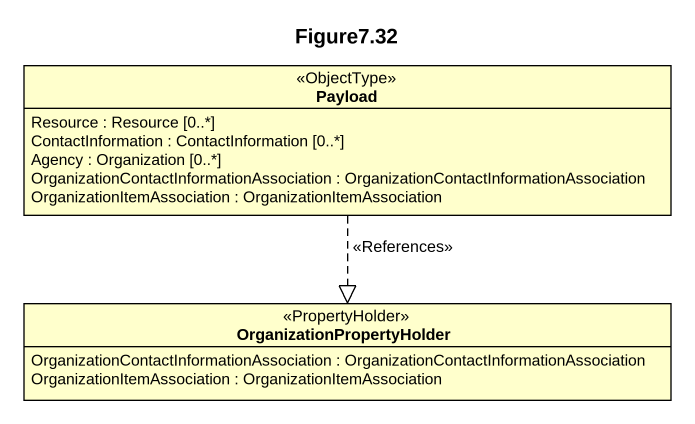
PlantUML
@startuml
title Figure7.32
hide circle
hide empty members
class Payload <<ObjectType>> {
  Resource : Resource [0..*]
  ContactInformation : ContactInformation [0..*]
  Agency : Organization [0..*]
  OrganizationContactInformationAssociation : OrganizationContactInformationAssociation
  OrganizationItemAssociation : OrganizationItemAssociation
}
class OrganizationPropertyHolder <<PropertyHolder>> {
  OrganizationContactInformationAssociation : OrganizationContactInformationAssociation
  OrganizationItemAssociation : OrganizationItemAssociation
}
Payload ..|> OrganizationPropertyHolder : <<References>>
@enduml
